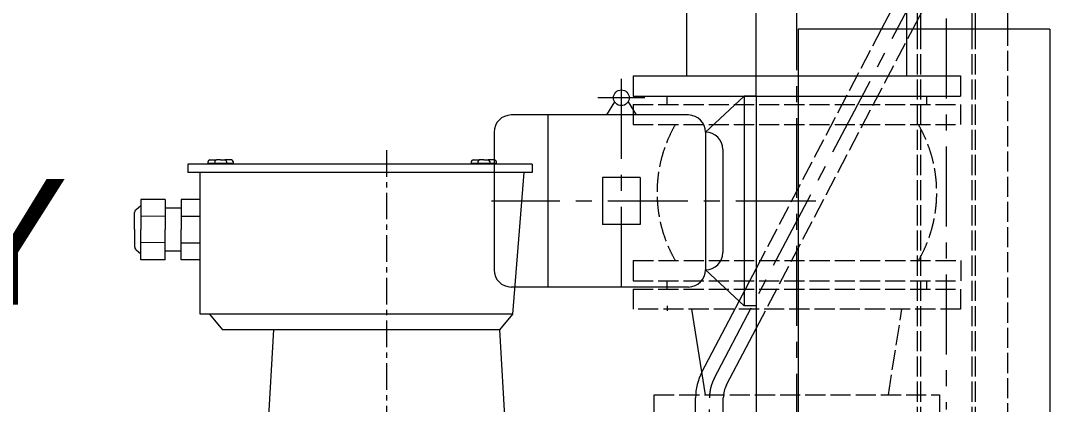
# Model space of a CAD drawing. Header units: millimetres. Extents: x 0 to 559189, y 1 to 426050.
# Drawn here: x 110152 to 141444, y 118260 to 129873 of the extents above; entities that cross this region are included whole.
import ezdxf

# ---------------------------------------------------------------- set-up
doc = ezdxf.new("R2010")
doc.units = ezdxf.units.MM
doc.header["$LTSCALE"] = 25.4
for name, pattern in [('ACAD_ISO02W100', [15, 12, -3]), ('ACAD_ISO04W100', [30, 24, -3, 0, -3]), ('CENTER', [50.8, 31.75, -6.35, 6.35, -6.35])]:
    doc.linetypes.add(name, pattern=pattern)
doc.layers.get('Defpoints').update_dxf_attribs({"lineweight": 5})
for name, color, linetype, lineweight in [('CAXA0', 7, 'Continuous', 5), ('CAXA1', 5, 'CENTER', 5), ('图层1', 1, 'ACAD_ISO04W100', 5)]:
    doc.layers.add(name, color=color, linetype=linetype, lineweight=lineweight)
doc.styles.add('Roman', font='arial.ttf')
doc.styles.get("Standard").update_dxf_attribs({"font": 'arial.ttf'})
doc.dimstyles.new('ISO-25', dxfattribs={"dimscale": 30, "dimtxt": 38.1, "dimasz": 38.1, "dimexe": 50.8, "dimexo": 50.8, "dimgap": 15.875, "dimtad": 1, "dimtih": 1, "dimtoh": 1, "dimdec": 1, "dimlfac": 0.03937, "dimdsep": 46, "dimtxsty": 'Standard', "dimcen": 63.5, "dimclrd": 7, "dimclre": 7, "dimclrt": 7, "dimadec": 0, "dimazin": 0, "dimtfac": 1, "dimtdec": 1, "dimtmove": 0, "dimatfit": 3, "dimfxl": 25.4, "dimlwd": 5, "dimlwe": 5, "dimarcsym": 0})

# ---------------------------------------------------------------- blocks, each defined once
blk = doc.blocks.new('*D25')
at = {"color": 7, "linetype": 'Continuous', "lineweight": 5, "transparency": 16777216}
for p, q in [((142352, 155529), (152509, 155529)), ((150985, 154386), (150985, 124224)), ((150985, 88829), (150985, 118992)), ((144500, 87686), (152509, 87686))]:
    blk.add_line(p, q, dxfattribs=at)
at = {"color": 7, "transparency": 16777216}
for points in [[(150794, 154386), (151175, 154386), (150985, 155529)], [(150794, 88829), (151175, 88829), (150985, 87686)]]:
    blk.add_solid(points, dxfattribs=at)
at = {"layer": 'Defpoints', "color": 0, "transparency": 16777216}
for p in [(140828, 155529), (150985, 155529), (142976, 87686)]:
    blk.add_point(p, dxfattribs=at)
at = {"color": 7, "lineweight": 5, "transparency": 16777216, "insert": (150985, 121608), "char_height": 4191, "attachment_point": 5, "style": 'Roman'}
blk.add_mtext('2671', dxfattribs=at)

msp = doc.modelspace()

# ---------------------------------------------------------------- linework, layer by layer
at = {"color": 7, "lineweight": 5}
for p, q in [((130300.13, 128199.07), (130300.13, 130129.47)), ((136954.94, 128199.07), (136954.94, 130129.47)), ((141282.19, 129618.27), (133662.18, 129618.27)), ((128674.53, 128199.07), (138580.54, 128199.07)), ((128674.53, 128199.07), (128674.53, 127589.47)), ((138580.54, 128199.07), (138580.54, 127589.47)), ((128674.53, 127589.47), (138580.54, 127589.47)), ((129699.9, 127335.47), (129699.9, 127589.47)), ((137555.16, 127335.47), (137555.16, 127589.47)), ((128679.45, 122611.07), (128679.45, 122001.47)), ((128674.53, 121747.47), (128674.53, 121137.87)), ((129699.9, 121747.47), (129699.9, 122001.47)), ((130858.93, 118547.07), (130452.53, 121137.87)), ((129309.53, 117937.47), (129309.53, 118547.07))]:
    msp.add_line(p, q, dxfattribs=at)
at = {"color": 7, "linetype": 'ACAD_ISO02W100', "lineweight": 5, "ltscale": 2}
for p, q in [((132392.27, 120554.3), (137137.01, 129618.27)), ((132392.27, 122361.65), (136190.92, 129618.27)), ((137265.45, 129618.27), (137265.45, 115390.65)), ((137367.05, 129618.27), (137367.05, 115390.65)), ((138916.49, 129618.27), (138916.49, 115390.65)), ((139018.09, 129618.27), (139018.09, 115390.65)), ((140012.27, 115397.72), (140012.27, 129618.27)), ((128674.53, 127335.47), (138580.54, 127335.47)), ((128674.53, 127335.47), (128674.53, 126725.87)), ((138580.54, 127335.47), (138580.54, 126725.87)), ((128674.53, 126725.87), (138580.54, 126725.87)), ((128679.45, 122611.07), (138585.46, 122611.07)), ((138585.46, 122611.07), (138585.46, 122001.47)), ((128674.53, 122001.47), (138580.54, 122001.47)), ((128674.53, 121747.47), (138580.54, 121747.47)), ((137555.16, 121747.47), (137555.16, 122001.47)), ((138580.54, 121747.47), (138580.54, 121137.87)), ((138580.54, 121137.87), (128674.53, 121137.87)), ((136396.14, 118547.07), (136802.54, 121137.87)), ((129309.53, 118547.07), (137945.54, 118547.07)), ((137945.54, 118547.07), (137945.54, 117937.47))]:
    msp.add_line(p, q, dxfattribs=at)
for centre, start, end in [((133497.76, 124668.47), 149.880748, 210.119252), ((133757.31, 124668.47), 329.880748, 30.119252)]:
    msp.add_arc(centre, 4100.03, start, end, dxfattribs=at)
at = {"layer": 'CAXA0', "color": 7, "linetype": 'Continuous', "lineweight": 5}
for p, q in [((132392.27, 127589.82), (132392.27, 133431.91)), ((137265.45, 133424.84), (137265.45, 129618.27)), ((137367.05, 133424.84), (137367.05, 129618.27)), ((138916.49, 133424.84), (138916.49, 129618.27)), ((139018.09, 133424.84), (139018.09, 129618.27)), ((140012.27, 129618.27), (140012.27, 133431.91)), ((136190.92, 129618.27), (137749.69, 132596.03)), ((137137.01, 129618.27), (138492.3, 132207.3)), ((133662.18, 129618.27), (133662.18, 99751.37)), ((141282.19, 129618.27), (141282.19, 99751.37)), ((128112.26, 127420.48), (127873.07, 127018.32)), ((128522.87, 127420.48), (128762.07, 127018.32)), ((132036.67, 127589.82), (130866.1, 126497.62)), ((132392.27, 127589.82), (132036.67, 127589.82)), ((132036.67, 127589.82), (132036.67, 121239.81)), ((132392.27, 127589.82), (132392.27, 121239.81)), ((130345.4, 127018.32), (124988.16, 127018.32)), ((126093.06, 127018.32), (126093.06, 121811.31)), ((124467.46, 126497.62), (124467.46, 122332.01)), ((130866.1, 126497.62), (130866.1, 122332.01)), ((131386.8, 125976.92), (131386.8, 122852.71)), ((128886.53, 125126.02), (127748.61, 125126.02)), ((127748.61, 125126.02), (127748.61, 123703.61)), ((128886.53, 125126.02), (128886.53, 123703.61)), ((132392.27, 124567.22), (132392.27, 115397.72)), ((128886.53, 123703.61), (127748.61, 123703.61)), ((130756.19, 119236.23), (132392.27, 122361.65)), ((132036.67, 121239.81), (130866.1, 122332.01)), ((130345.4, 121811.31), (124988.16, 121811.31)), ((129708.99, 121241.83), (129708.99, 121089.43)), ((132392.27, 121239.81), (132036.67, 121239.81)), ((131498.8, 118847.49), (132392.27, 120554.3)), ((130563.55, 103178.88), (130563.55, 118452.87)), ((131401.75, 103178.86), (131401.75, 118452.87))]:
    msp.add_line(p, q, dxfattribs=at)
msp.add_circle((128317.57, 127539.02), 237.07, dxfattribs=at)
for centre, radius, start, end in [((124988.16, 126497.62), 520.7, 90, 180), ((130345.4, 126497.62), 520.7, 0, 90), ((130866.1, 125976.92), 520.7, 0, 90), ((130866.1, 122852.71), 520.7, 270, 0), ((124988.16, 122332.01), 520.7, 180, 270), ((130345.4, 122332.01), 520.7, 270, 0), ((132252.65, 118452.87), 1689.1, 152.369136, 180.000056), ((132252.65, 118452.87), 850.9, 152.369135, 180.000079), ((132252.65, 118452.87), 850.9, 152.369135, 180.000082)]:
    msp.add_arc(centre, radius, start, end, dxfattribs=at)
at = {"layer": 'CAXA1', "linetype": 'CENTER', "lineweight": 5, "ltscale": 3}
for p, q in [((133627.53, 109022.15), (133627.53, 157154.93)), ((138141.77, 133805.65), (138141.77, 118108.45)), ((131127.49, 119041.86), (138141.77, 132441.35)), ((128317.57, 128111.79), (128317.57, 121684.31)), ((129028.77, 127539.02), (127606.37, 127539.02)), ((134195.67, 124414.82), (124391.26, 124414.82)), ((130982.65, 103102.67), (130982.65, 118452.87))]:
    msp.add_line(p, q, dxfattribs=at)
at = {"layer": 'CAXA1', "linetype": 'CENTER', "lineweight": 5}
msp.add_line((121216.28, 125957.09), (121216.28, 99250.4), dxfattribs=at)
at = {"layer": 'CAXA1', "linetype": 'CENTER', "lineweight": 5, "ltscale": 3}
msp.add_arc((132252.65, 118452.87), 1270, 152.36914, 180, dxfattribs=at)
at = {"layer": '图层1', "color": 7, "linetype": 'ByBlock', "lineweight": 5}
for p, q in [((125623.18, 125532.14), (115207.22, 125532.14)), ((115207.22, 125532.14), (115207.22, 125278.14)), ((115821.07, 125558.56), (115821.07, 125608.34)), ((115821.07, 125558.56), (116576.73, 125558.56)), ((115871.87, 125659.14), (116069.15, 125659.14)), ((115938.49, 125558.56), (115938.49, 125532.14)), ((116018.35, 125608.34), (116018.35, 125558.56)), ((116198.9, 125659.14), (116069.15, 125659.14)), ((116198.9, 125659.14), (116328.66, 125659.14)), ((116525.93, 125659.14), (116328.66, 125659.14)), ((116379.46, 125608.34), (116379.46, 125558.56)), ((116459.31, 125558.56), (116459.31, 125532.14)), ((116576.73, 125608.34), (116576.73, 125558.56)), ((123781.06, 125608.34), (123781.06, 125558.56)), ((123781.06, 125558.56), (124536.71, 125558.56)), ((123831.86, 125659.14), (124029.13, 125659.14)), ((123898.47, 125558.56), (123898.47, 125532.14)), ((123978.33, 125608.34), (123978.33, 125558.56)), ((124158.89, 125659.14), (124029.13, 125659.14)), ((124158.89, 125659.14), (124288.64, 125659.14)), ((124485.91, 125659.14), (124288.64, 125659.14)), ((124339.44, 125608.34), (124339.44, 125558.56)), ((124419.3, 125558.56), (124419.3, 125532.14)), ((124536.71, 125608.34), (124536.71, 125558.56)), ((125623.18, 125532.14), (125623.18, 125278.14)), ((125623.18, 125278.14), (115207.22, 125278.14)), ((115579.06, 120990.6), (115579.06, 125278.14)), ((125369.18, 125278.14), (125029.63, 120990.6)), ((113639.95, 124160.44), (113781.11, 124283.17)), ((114517.52, 124465.34), (113781.11, 124464.83)), ((113781.11, 124464.83), (113781.11, 123550.94)), ((114517.52, 124465.34), (114517.52, 123550.94)), ((115002.49, 124465.34), (115001.57, 123550.94)), ((115579.06, 124465.34), (115002.49, 124465.34)), ((113596.28, 123550.94), (113596.28, 124064.6)), ((114517.52, 123951.75), (113781.11, 123947.66)), ((115002.22, 124201.19), (114517.52, 124201.19)), ((115001.97, 123952.6), (115579.06, 123952.49)), ((113596.28, 123550.94), (113596.28, 123037.27)), ((113781.11, 122637.04), (113781.11, 123550.94)), ((114517.52, 122636.54), (114517.52, 123550.94)), ((115002.49, 122636.54), (115001.57, 123550.94)), ((114517.52, 123150.12), (113781.11, 123154.21)), ((115001.97, 123149.27), (115579.06, 123149.38)), ((113639.95, 122941.43), (113781.11, 122818.7)), ((115002.22, 122900.68), (114517.52, 122900.68)), ((114517.52, 122636.54), (113781.11, 122637.04)), ((115579.06, 122636.54), (115002.49, 122636.54)), ((125029.63, 120990.6), (115579.06, 120990.6)), ((115861.94, 120990.6), (116255.35, 120515.24)), ((125029.63, 120990.6), (124636.22, 120515.24)), ((124636.22, 120515.24), (116255.35, 120515.24)), ((117796.34, 120515.24), (117532, 115973.98)), ((124636.22, 120515.24), (124900.56, 115973.98))]:
    msp.add_line(p, q, dxfattribs=at)
for centre, radius, start, end in [((115871.87, 125608.34), 50.8, 90, 180), ((116069.15, 125608.34), 50.8, 90, 180), ((116328.66, 125608.34), 50.8, 0, 90), ((116525.93, 125608.34), 50.8, 0, 90), ((123831.86, 125608.34), 50.8, 90, 180), ((124029.13, 125608.34), 50.8, 90, 180), ((124288.64, 125608.34), 50.8, 0, 90), ((124485.91, 125608.34), 50.8, 0, 90), ((113723.28, 124064.6), 127, 131.006278, 180), ((113723.28, 123037.27), 127, 180, 228.993722)]:
    msp.add_arc(centre, radius, start, end, dxfattribs=at)

# ---------------------------------------------------------------- texts
at = {"color": 7, "lineweight": 5, "insert": (57773.08, 131436.24), "char_height": 3810, "attachment_point": 1, "style": 'Roman'}
msp.add_mtext('BLOWER OUTLET\\PADJUSTABLE EVERY \\P15%%D RADIALLY', dxfattribs=at)

# ---------------------------------------------------------------- dimensions: what is measured, and where the dimension line sits
at = {"color": 7, "lineweight": 5}
dim = msp.add_linear_dim(base=(150984.95, 155529.49), p1=(142975.96, 87686.05), p2=(140827.83, 155529.49), angle=90, dimstyle='ISO-25', override={"dimscale": 30, "dimtxt": 139.7, "dimpost": '\\X', "dimtxsty": 'Roman', "dimtmove": 1}, dxfattribs=at)
dim.commit()
dim.dimension.update_dxf_attribs({"geometry": '*D25', "text_midpoint": (150984.95, 121607.77), "dimtype": 160})

doc.saveas('drawing.dxf')
